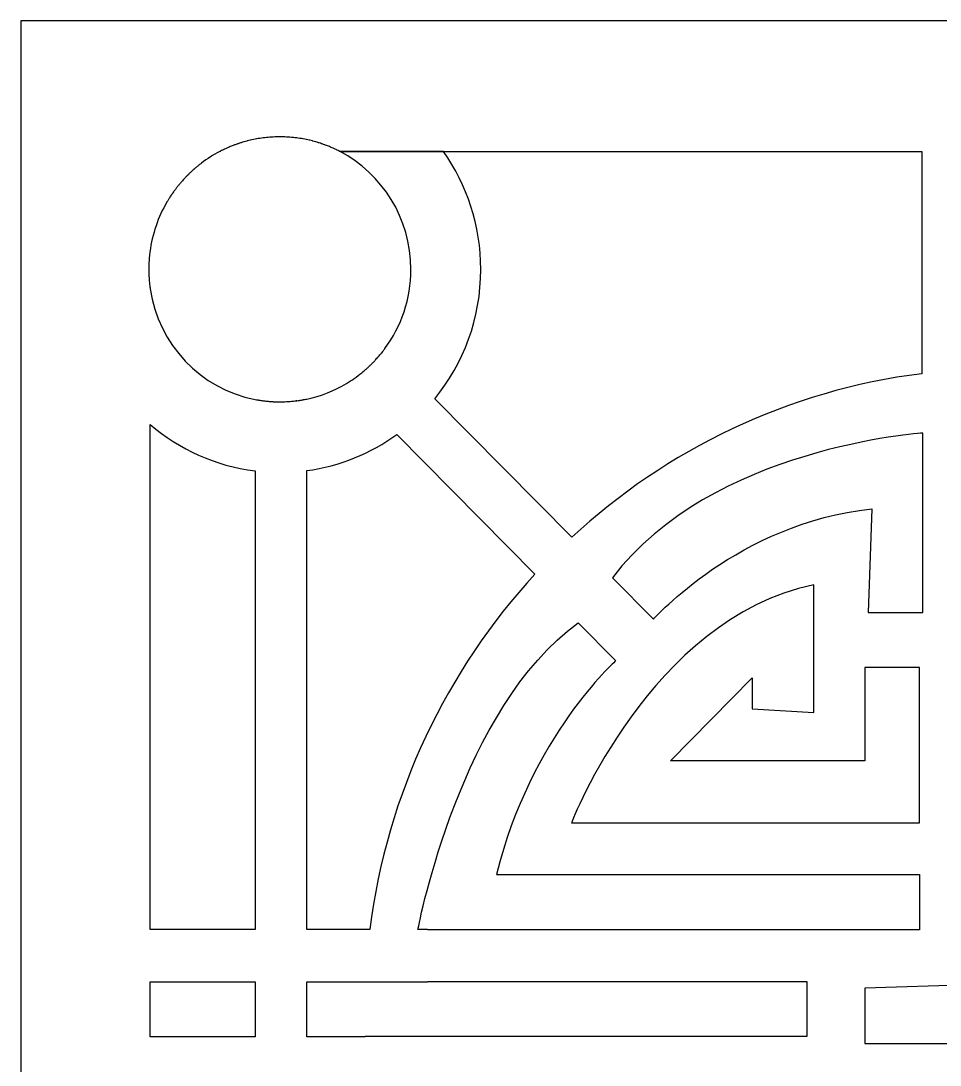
# Model space of a CAD drawing. Header units: centimetres. Extents: x -1.91 to 1.91, y -4.33 to 4.33.
# Drawn here: x -1.914 to -0.894, y 3.172 to 4.331 of the extents above; entities that cross this region are included whole.
import ezdxf

# ---------------------------------------------------------------- set-up
doc = ezdxf.new("R2010")
doc.units = ezdxf.units.CM
doc.header["$MEASUREMENT"] = 0
doc.layers.add('Layer 1', color=7, linetype='Continuous')

msp = doc.modelspace()

# ---------------------------------------------------------------- linework, layer by layer
at = {"layer": 'Layer 1', "color": 242}
for points, knots in [([(-1.91438, 4.33143), (-1.91438, 4.33143), (1.91439, 4.33143), (1.91439, 4.33143), (1.91439, 4.33143), (1.91439, 4.33143), (1.91439, -4.33143), (1.91439, -4.33143), (1.91439, -4.33143), (1.91439, -4.33143), (-1.91438, -4.33143), (-1.91438, -4.33143), (-1.91438, -4.33143), (-1.91438, -4.33143), (-1.91438, 4.33143), (-1.91438, 4.33143)], [0, 0, 0, 0, 0.2, 0.2, 0.2, 0.2, 0.4, 0.4, 0.4, 0.4, 0.6, 0.6, 0.6, 0.6, 1, 1, 1, 1]), ([(-1.62687, 4.20263), (-1.62564, 4.20263), (-1.62441, 4.20261), (-1.62319, 4.20258), (-1.62319, 4.20258), (-1.62319, 4.20258), (-1.62301, 4.20258), (-1.62301, 4.20258), (-1.62301, 4.20258), (-1.62183, 4.20255), (-1.62065, 4.2025), (-1.61947, 4.20244), (-1.61947, 4.20244), (-1.61947, 4.20244), (-1.61931, 4.20244), (-1.61931, 4.20244), (-1.61931, 4.20244), (-1.6181, 4.20237), (-1.61689, 4.2023), (-1.61569, 4.2022), (-1.61569, 4.2022), (-1.61569, 4.2022), (-1.61567, 4.2022), (-1.61567, 4.2022), (-1.61567, 4.2022), (-1.61567, 4.2022), (-1.61565, 4.2022), (-1.61565, 4.2022), (-1.61565, 4.2022), (-1.61445, 4.20211), (-1.61325, 4.202), (-1.61206, 4.20188), (-1.61206, 4.20188), (-1.61206, 4.20188), (-1.61189, 4.20186), (-1.61189, 4.20186), (-1.61189, 4.20186), (-1.61076, 4.20174), (-1.60964, 4.20161), (-1.60852, 4.20147), (-1.60852, 4.20147), (-1.60852, 4.20147), (-1.6082, 4.20143), (-1.6082, 4.20143), (-1.6082, 4.20143), (-1.60708, 4.20128), (-1.60597, 4.20113), (-1.60485, 4.20096), (-1.60485, 4.20096), (-1.60485, 4.20096), (-1.60455, 4.20091), (-1.60455, 4.20091), (-1.60455, 4.20091), (-1.60345, 4.20074), (-1.60235, 4.20055), (-1.60126, 4.20036), (-1.60126, 4.20036), (-1.60126, 4.20036), (-1.60091, 4.20029), (-1.60091, 4.20029), (-1.60091, 4.20029), (-1.59984, 4.2001), (-1.59877, 4.19989), (-1.59771, 4.19967), (-1.59771, 4.19967), (-1.59771, 4.19967), (-1.59742, 4.19961), (-1.59742, 4.19961), (-1.59742, 4.19961), (-1.59636, 4.19939), (-1.5953, 4.19916), (-1.59425, 4.19892), (-1.59425, 4.19892), (-1.59425, 4.19892), (-1.59374, 4.1988), (-1.59374, 4.1988), (-1.59374, 4.1988), (-1.59274, 4.19856), (-1.59175, 4.19832), (-1.59077, 4.19806), (-1.59077, 4.19806), (-1.59077, 4.19806), (-1.59019, 4.19791), (-1.59019, 4.19791), (-1.59019, 4.19791), (-1.58925, 4.19767), (-1.58832, 4.19741), (-1.58739, 4.19715), (-1.58739, 4.19715), (-1.58739, 4.19715), (-1.58676, 4.19697), (-1.58676, 4.19697), (-1.58676, 4.19697), (-1.58583, 4.1967), (-1.58491, 4.19642), (-1.58399, 4.19613), (-1.58399, 4.19613), (-1.58399, 4.19613), (-1.58319, 4.19588), (-1.58319, 4.19588), (-1.58319, 4.19588), (-1.58231, 4.1956), (-1.58143, 4.19531), (-1.58056, 4.19502), (-1.58056, 4.19502), (-1.58056, 4.19502), (-1.57977, 4.19475), (-1.57977, 4.19475), (-1.57977, 4.19475), (-1.57895, 4.19446), (-1.57814, 4.19417), (-1.57733, 4.19387), (-1.57733, 4.19387), (-1.57699, 4.19375), (-1.57666, 4.19363), (-1.57633, 4.19351), (-1.57633, 4.19351), (-1.57556, 4.19322), (-1.57479, 4.19292), (-1.57402, 4.19262), (-1.57402, 4.19262), (-1.57402, 4.19262), (-1.573, 4.19221), (-1.573, 4.19221), (-1.573, 4.19221), (-1.57222, 4.1919), (-1.57145, 4.19158), (-1.57068, 4.19125), (-1.57068, 4.19125), (-1.57068, 4.19125), (-1.56976, 4.19086), (-1.56976, 4.19086), (-1.56976, 4.19086), (-1.56902, 4.19054), (-1.56829, 4.19022), (-1.56756, 4.18989), (-1.56756, 4.18989), (-1.56716, 4.18971), (-1.56676, 4.18952), (-1.56636, 4.18934), (-1.56636, 4.18934), (-1.56572, 4.18904), (-1.56508, 4.18873), (-1.56444, 4.18843), (-1.56444, 4.18843), (-1.56401, 4.18822), (-1.56358, 4.18801), (-1.56316, 4.1878), (-1.56316, 4.1878), (-1.5625, 4.18748), (-1.56185, 4.18715), (-1.5612, 4.18682), (-1.5612, 4.18682), (-1.56082, 4.18663), (-1.56045, 4.18644), (-1.56008, 4.18624), (-1.56008, 4.18624), (-1.51331, 4.16176), (-1.48134, 4.11239), (-1.48134, 4.05547), (-1.48134, 4.05547), (-1.48134, 4.0225), (-1.49207, 3.99206), (-1.51018, 3.96753), (-1.51018, 3.96753), (-1.51018, 3.96753), (-1.5104, 3.96724), (-1.5104, 3.96724), (-1.5104, 3.96724), (-1.51099, 3.96644), (-1.51159, 3.96565), (-1.5122, 3.96486), (-1.5122, 3.96486), (-1.5122, 3.96486), (-1.51259, 3.96436), (-1.51259, 3.96436), (-1.51259, 3.96436), (-1.51317, 3.96363), (-1.51374, 3.9629), (-1.51433, 3.96218), (-1.51433, 3.96218), (-1.51433, 3.96218), (-1.51481, 3.96159), (-1.51481, 3.96159), (-1.51481, 3.96159), (-1.51539, 3.96088), (-1.51598, 3.96017), (-1.51658, 3.95947), (-1.51658, 3.95947), (-1.51658, 3.95947), (-1.51705, 3.95893), (-1.51705, 3.95893), (-1.51705, 3.95893), (-1.51764, 3.95824), (-1.51823, 3.95756), (-1.51883, 3.95689), (-1.51883, 3.95689), (-1.51883, 3.95689), (-1.51939, 3.95627), (-1.51939, 3.95627), (-1.51939, 3.95627), (-1.51996, 3.95564), (-1.52053, 3.95502), (-1.5211, 3.95441), (-1.5211, 3.95441), (-1.52137, 3.95412), (-1.52164, 3.95384), (-1.5219, 3.95356), (-1.5219, 3.95356), (-1.5224, 3.95304), (-1.5229, 3.95252), (-1.5234, 3.95201), (-1.5234, 3.95201), (-1.52375, 3.95165), (-1.52411, 3.95128), (-1.52447, 3.95092), (-1.52447, 3.95092), (-1.52493, 3.95046), (-1.52539, 3.95001), (-1.52585, 3.94956), (-1.52585, 3.94956), (-1.52623, 3.94919), (-1.52662, 3.94881), (-1.52701, 3.94844), (-1.52701, 3.94844), (-1.52747, 3.94801), (-1.52793, 3.94757), (-1.52839, 3.94714), (-1.52839, 3.94714), (-1.52878, 3.94677), (-1.52918, 3.94641), (-1.52958, 3.94605), (-1.52958, 3.94605), (-1.53006, 3.94561), (-1.53054, 3.94518), (-1.53102, 3.94475), (-1.53102, 3.94475), (-1.53146, 3.94436), (-1.5319, 3.94398), (-1.53235, 3.9436), (-1.53235, 3.9436), (-1.53268, 3.94331), (-1.53301, 3.94302), (-1.53335, 3.94274), (-1.53335, 3.94274), (-1.53395, 3.94223), (-1.53455, 3.94172), (-1.53516, 3.94123), (-1.53516, 3.94123), (-1.53516, 3.94123), (-1.53586, 3.94065), (-1.53586, 3.94065), (-1.53586, 3.94065), (-1.53586, 3.94065), (-1.53589, 3.94062), (-1.53589, 3.94062), (-1.53589, 3.94062), (-1.54128, 3.93626), (-1.54697, 3.93228), (-1.55294, 3.92871), (-1.55294, 3.92871), (-1.56639, 3.92066), (-1.58124, 3.91475), (-1.59702, 3.91142), (-1.59702, 3.91142), (-1.59742, 3.91133), (-1.59781, 3.91125), (-1.5982, 3.91117), (-1.5982, 3.91117), (-1.59898, 3.91102), (-1.59976, 3.91087), (-1.60054, 3.91072), (-1.60054, 3.91072), (-1.60094, 3.91065), (-1.60134, 3.91058), (-1.60174, 3.91051), (-1.60174, 3.91051), (-1.60259, 3.91036), (-1.60344, 3.91021), (-1.60428, 3.91008), (-1.60428, 3.91008), (-1.60428, 3.91008), (-1.60523, 3.90993), (-1.60523, 3.90993), (-1.60523, 3.90993), (-1.60615, 3.9098), (-1.60707, 3.90966), (-1.608, 3.90954), (-1.608, 3.90954), (-1.60826, 3.90951), (-1.60852, 3.90948), (-1.60878, 3.90944), (-1.60878, 3.90944), (-1.60977, 3.90932), (-1.61076, 3.9092), (-1.61175, 3.9091), (-1.61175, 3.9091), (-1.61175, 3.9091), (-1.61229, 3.90904), (-1.61229, 3.90904), (-1.61229, 3.90904), (-1.61335, 3.90894), (-1.61442, 3.90884), (-1.61549, 3.90876), (-1.61549, 3.90876), (-1.61549, 3.90876), (-1.61589, 3.90873), (-1.61589, 3.90873), (-1.61589, 3.90873), (-1.61701, 3.90864), (-1.61814, 3.90857), (-1.61928, 3.90851), (-1.61928, 3.90851), (-1.61928, 3.90851), (-1.6195, 3.9085), (-1.6195, 3.9085), (-1.6195, 3.9085), (-1.62069, 3.90844), (-1.62189, 3.90839), (-1.62309, 3.90836), (-1.62309, 3.90836), (-1.62309, 3.90836), (-1.62314, 3.90836), (-1.62314, 3.90836), (-1.62314, 3.90836), (-1.62438, 3.90833), (-1.62562, 3.90831), (-1.62687, 3.90831), (-1.62687, 3.90831), (-1.62809, 3.90831), (-1.62931, 3.90833), (-1.63052, 3.90836), (-1.63052, 3.90836), (-1.63052, 3.90836), (-1.63076, 3.90837), (-1.63076, 3.90837), (-1.63076, 3.90837), (-1.63188, 3.9084), (-1.633, 3.90844), (-1.63412, 3.90849), (-1.63412, 3.90849), (-1.63412, 3.90849), (-1.63463, 3.90852), (-1.63463, 3.90852), (-1.63463, 3.90852), (-1.63564, 3.90857), (-1.63665, 3.90864), (-1.63765, 3.90871), (-1.63765, 3.90871), (-1.63765, 3.90871), (-1.63857, 3.90879), (-1.63857, 3.90879), (-1.63857, 3.90879), (-1.63942, 3.90886), (-1.64028, 3.90893), (-1.64113, 3.90902), (-1.64113, 3.90902), (-1.6416, 3.90906), (-1.64207, 3.90911), (-1.64253, 3.90916), (-1.64253, 3.90916), (-1.64318, 3.90923), (-1.64382, 3.90931), (-1.64447, 3.90939), (-1.64447, 3.90939), (-1.64516, 3.90947), (-1.64586, 3.90956), (-1.64655, 3.90966), (-1.64655, 3.90966), (-1.64697, 3.90972), (-1.64739, 3.90977), (-1.64781, 3.90984), (-1.64781, 3.90984), (-1.64876, 3.90998), (-1.64972, 3.91013), (-1.65067, 3.91028), (-1.65067, 3.91028), (-1.65067, 3.91028), (-1.65109, 3.91035), (-1.65109, 3.91035), (-1.65109, 3.91035), (-1.65109, 3.91035), (-1.65112, 3.91036), (-1.65112, 3.91036), (-1.65112, 3.91036), (-1.65224, 3.91055), (-1.65335, 3.91075), (-1.65446, 3.91097), (-1.65446, 3.91097), (-1.71469, 3.92266), (-1.76173, 3.97192), (-1.7708, 4.03368), (-1.7708, 4.03368), (-1.7708, 4.03368), (-1.77081, 4.03369), (-1.77081, 4.03369), (-1.77081, 4.03369), (-1.77093, 4.03453), (-1.77105, 4.03538), (-1.77116, 4.03622), (-1.77116, 4.03622), (-1.77116, 4.03622), (-1.77128, 4.03721), (-1.77128, 4.03721), (-1.77128, 4.03721), (-1.7714, 4.03817), (-1.77151, 4.03913), (-1.77161, 4.04009), (-1.77161, 4.04009), (-1.77161, 4.04009), (-1.77167, 4.04072), (-1.77167, 4.04072), (-1.77167, 4.04072), (-1.77177, 4.04176), (-1.77187, 4.04282), (-1.77195, 4.04387), (-1.77195, 4.04387), (-1.77195, 4.04387), (-1.77199, 4.04444), (-1.77199, 4.04444), (-1.77199, 4.04444), (-1.77207, 4.04555), (-1.77214, 4.04666), (-1.7722, 4.04777), (-1.7722, 4.04777), (-1.7722, 4.04777), (-1.77221, 4.04803), (-1.77221, 4.04803), (-1.77221, 4.04803), (-1.77227, 4.04923), (-1.77232, 4.05044), (-1.77235, 4.05165), (-1.77235, 4.05165), (-1.77235, 4.05165), (-1.77235, 4.05167), (-1.77235, 4.05167), (-1.77235, 4.05167), (-1.77235, 4.05167), (-1.77235, 4.05167), (-1.77235, 4.05167), (-1.77235, 4.05167), (-1.77235, 4.05167), (-1.77235, 4.0517), (-1.77235, 4.0517), (-1.77235, 4.0517), (-1.77238, 4.05295), (-1.7724, 4.05421), (-1.7724, 4.05547), (-1.7724, 4.05547), (-1.7724, 4.05673), (-1.77238, 4.05799), (-1.77235, 4.05925), (-1.77235, 4.05925), (-1.77235, 4.05925), (-1.77235, 4.05927), (-1.77235, 4.05927), (-1.77235, 4.05927), (-1.77235, 4.05927), (-1.77235, 4.05928), (-1.77235, 4.05928), (-1.77235, 4.05928), (-1.77235, 4.05928), (-1.77235, 4.05929), (-1.77235, 4.05929), (-1.77235, 4.05929), (-1.77232, 4.06052), (-1.77227, 4.06174), (-1.77221, 4.06296), (-1.77221, 4.06296), (-1.77221, 4.06296), (-1.7722, 4.06313), (-1.7722, 4.06313), (-1.7722, 4.06313), (-1.77214, 4.06427), (-1.77207, 4.06541), (-1.77199, 4.06655), (-1.77199, 4.06655), (-1.77199, 4.06655), (-1.77195, 4.06702), (-1.77195, 4.06702), (-1.77195, 4.06702), (-1.77187, 4.06811), (-1.77177, 4.0692), (-1.77166, 4.07029), (-1.77166, 4.07029), (-1.77166, 4.07029), (-1.77161, 4.07078), (-1.77161, 4.07078), (-1.77161, 4.07078), (-1.77151, 4.07178), (-1.7714, 4.07278), (-1.77128, 4.07377), (-1.77128, 4.07377), (-1.77128, 4.07377), (-1.77116, 4.0747), (-1.77116, 4.0747), (-1.77116, 4.0747), (-1.76856, 4.09478), (-1.76197, 4.11358), (-1.7522, 4.13027), (-1.7522, 4.13027), (-1.75168, 4.13116), (-1.75115, 4.13204), (-1.75062, 4.13292), (-1.75062, 4.13292), (-1.75062, 4.13292), (-1.7502, 4.1336), (-1.7502, 4.1336), (-1.7502, 4.1336), (-1.74977, 4.13428), (-1.74935, 4.13496), (-1.74891, 4.13564), (-1.74891, 4.13564), (-1.74866, 4.13602), (-1.74841, 4.1364), (-1.74816, 4.13679), (-1.74816, 4.13679), (-1.74777, 4.13738), (-1.74738, 4.13796), (-1.74699, 4.13855), (-1.74699, 4.13855), (-1.74672, 4.13894), (-1.74646, 4.13933), (-1.74619, 4.13972), (-1.74619, 4.13972), (-1.74577, 4.14032), (-1.74535, 4.14091), (-1.74493, 4.14151), (-1.74493, 4.14151), (-1.74467, 4.14188), (-1.7444, 4.14224), (-1.74413, 4.14261), (-1.74413, 4.14261), (-1.74373, 4.14317), (-1.74332, 4.14372), (-1.74291, 4.14427), (-1.74291, 4.14427), (-1.74258, 4.14471), (-1.74224, 4.14515), (-1.74191, 4.14559), (-1.74191, 4.14559), (-1.74156, 4.14604), (-1.74122, 4.14648), (-1.74087, 4.14693), (-1.74087, 4.14693), (-1.74046, 4.14745), (-1.74004, 4.14797), (-1.73962, 4.14849), (-1.73962, 4.14849), (-1.73934, 4.14884), (-1.73906, 4.14919), (-1.73877, 4.14954), (-1.73877, 4.14954), (-1.7383, 4.15011), (-1.73782, 4.15068), (-1.73734, 4.15125), (-1.73734, 4.15125), (-1.73706, 4.15158), (-1.73678, 4.15191), (-1.7365, 4.15223), (-1.7365, 4.15223), (-1.736, 4.15281), (-1.7355, 4.15338), (-1.735, 4.15394), (-1.735, 4.15394), (-1.735, 4.15394), (-1.73423, 4.1548), (-1.73423, 4.1548), (-1.73423, 4.1548), (-1.73366, 4.15543), (-1.73308, 4.15606), (-1.7325, 4.15668), (-1.7325, 4.15668), (-1.7325, 4.15668), (-1.73197, 4.15724), (-1.73197, 4.15724), (-1.73197, 4.15724), (-1.7313, 4.15795), (-1.73062, 4.15865), (-1.72994, 4.15934), (-1.72994, 4.15934), (-1.72994, 4.15934), (-1.72964, 4.15964), (-1.72964, 4.15964), (-1.72964, 4.15964), (-1.72892, 4.16038), (-1.72818, 4.16111), (-1.72744, 4.16182), (-1.72744, 4.16182), (-1.72744, 4.16182), (-1.72712, 4.16213), (-1.72712, 4.16213), (-1.72712, 4.16213), (-1.72638, 4.16284), (-1.72564, 4.16354), (-1.72489, 4.16423), (-1.72489, 4.16423), (-1.72489, 4.16423), (-1.72455, 4.16455), (-1.72455, 4.16455), (-1.72455, 4.16455), (-1.72378, 4.16525), (-1.72301, 4.16594), (-1.72222, 4.16663), (-1.72222, 4.16663), (-1.72222, 4.16663), (-1.72196, 4.16686), (-1.72196, 4.16686), (-1.72196, 4.16686), (-1.72114, 4.16758), (-1.72031, 4.16829), (-1.71948, 4.16898), (-1.71948, 4.16898), (-1.71948, 4.16898), (-1.71938, 4.16907), (-1.71938, 4.16907), (-1.71938, 4.16907), (-1.71852, 4.16978), (-1.71766, 4.17048), (-1.71679, 4.17118), (-1.71679, 4.17118), (-1.71679, 4.17118), (-1.71663, 4.1713), (-1.71663, 4.1713), (-1.71663, 4.1713), (-1.71577, 4.17198), (-1.71491, 4.17265), (-1.71404, 4.17331), (-1.71404, 4.17331), (-1.71404, 4.17331), (-1.71386, 4.17345), (-1.71386, 4.17345), (-1.71386, 4.17345), (-1.70751, 4.17824), (-1.70075, 4.18253), (-1.69366, 4.18624), (-1.69366, 4.18624), (-1.69332, 4.18642), (-1.69297, 4.1866), (-1.69262, 4.18678), (-1.69262, 4.18678), (-1.69189, 4.18715), (-1.69116, 4.18752), (-1.69043, 4.18788), (-1.69043, 4.18788), (-1.69043, 4.18788), (-1.68949, 4.18834), (-1.68949, 4.18834), (-1.68949, 4.18834), (-1.68871, 4.18871), (-1.68793, 4.18908), (-1.68714, 4.18945), (-1.68714, 4.18945), (-1.68714, 4.18945), (-1.68631, 4.18983), (-1.68631, 4.18983), (-1.68631, 4.18983), (-1.68547, 4.1902), (-1.68463, 4.19058), (-1.68379, 4.19094), (-1.68379, 4.19094), (-1.68379, 4.19094), (-1.68326, 4.19117), (-1.68326, 4.19117), (-1.68326, 4.19117), (-1.68236, 4.19155), (-1.68146, 4.19192), (-1.68056, 4.19229), (-1.68056, 4.19229), (-1.68056, 4.19229), (-1.6799, 4.19255), (-1.6799, 4.19255), (-1.6799, 4.19255), (-1.679, 4.1929), (-1.67809, 4.19325), (-1.67718, 4.19359), (-1.67718, 4.19359), (-1.67718, 4.19359), (-1.67653, 4.19383), (-1.67653, 4.19383), (-1.67653, 4.19383), (-1.67565, 4.19415), (-1.67477, 4.19447), (-1.67388, 4.19478), (-1.67388, 4.19478), (-1.67388, 4.19478), (-1.67326, 4.19499), (-1.67326, 4.19499), (-1.67326, 4.19499), (-1.67232, 4.19531), (-1.67137, 4.19562), (-1.67042, 4.19592), (-1.67042, 4.19592), (-1.67042, 4.19592), (-1.66987, 4.19609), (-1.66987, 4.19609), (-1.66987, 4.19609), (-1.66889, 4.1964), (-1.6679, 4.1967), (-1.6669, 4.19699), (-1.6669, 4.19699), (-1.6669, 4.19699), (-1.66643, 4.19712), (-1.66643, 4.19712), (-1.66643, 4.19712), (-1.66545, 4.1974), (-1.66446, 4.19767), (-1.66347, 4.19793), (-1.66347, 4.19793), (-1.66347, 4.19793), (-1.66304, 4.19805), (-1.66304, 4.19805), (-1.66304, 4.19805), (-1.662, 4.19831), (-1.66096, 4.19857), (-1.65991, 4.19882), (-1.65991, 4.19882), (-1.65991, 4.19882), (-1.65957, 4.1989), (-1.65957, 4.1989), (-1.65957, 4.1989), (-1.65847, 4.19915), (-1.65736, 4.1994), (-1.65624, 4.19963), (-1.65624, 4.19963), (-1.65624, 4.19963), (-1.65613, 4.19965), (-1.65613, 4.19965), (-1.65613, 4.19965), (-1.65501, 4.19988), (-1.65389, 4.2001), (-1.65276, 4.20031), (-1.65276, 4.20031), (-1.65276, 4.20031), (-1.65253, 4.20035), (-1.65253, 4.20035), (-1.65253, 4.20035), (-1.65139, 4.20055), (-1.65026, 4.20074), (-1.64912, 4.20092), (-1.64912, 4.20092), (-1.64912, 4.20092), (-1.64895, 4.20095), (-1.64895, 4.20095), (-1.64895, 4.20095), (-1.6478, 4.20112), (-1.64665, 4.20129), (-1.6455, 4.20143), (-1.6455, 4.20143), (-1.6455, 4.20143), (-1.64526, 4.20146), (-1.64526, 4.20146), (-1.64526, 4.20146), (-1.64412, 4.20161), (-1.64298, 4.20174), (-1.64183, 4.20186), (-1.64183, 4.20186), (-1.64183, 4.20186), (-1.64168, 4.20188), (-1.64168, 4.20188), (-1.64168, 4.20188), (-1.64049, 4.202), (-1.63929, 4.20211), (-1.63808, 4.2022), (-1.63808, 4.2022), (-1.63808, 4.2022), (-1.63806, 4.2022), (-1.63806, 4.2022), (-1.63806, 4.2022), (-1.63806, 4.2022), (-1.63805, 4.2022), (-1.63805, 4.2022), (-1.63805, 4.2022), (-1.63684, 4.2023), (-1.63563, 4.20237), (-1.63442, 4.20244), (-1.63442, 4.20244), (-1.63442, 4.20244), (-1.63427, 4.20244), (-1.63427, 4.20244), (-1.63427, 4.20244), (-1.63309, 4.2025), (-1.63191, 4.20255), (-1.63072, 4.20258), (-1.63072, 4.20258), (-1.63072, 4.20258), (-1.63055, 4.20258), (-1.63055, 4.20258), (-1.63055, 4.20258), (-1.62932, 4.20261), (-1.6281, 4.20263), (-1.62687, 4.20263)], [0, 0, 0, 0, 0.0050251, 0.0050251, 0.0050251, 0.0050251, 0.0100503, 0.0100503, 0.0100503, 0.0100503, 0.0150754, 0.0150754, 0.0150754, 0.0150754, 0.0201005, 0.0201005, 0.0201005, 0.0201005, 0.0251256, 0.0251256, 0.0251256, 0.0251256, 0.0301508, 0.0301508, 0.0301508, 0.0301508, 0.0351759, 0.0351759, 0.0351759, 0.0351759, 0.040201, 0.040201, 0.040201, 0.040201, 0.0452261, 0.0452261, 0.0452261, 0.0452261, 0.0502513, 0.0502513, 0.0502513, 0.0502513, 0.0552764, 0.0552764, 0.0552764, 0.0552764, 0.0603015, 0.0603015, 0.0603015, 0.0603015, 0.0653266, 0.0653266, 0.0653266, 0.0653266, 0.0703518, 0.0703518, 0.0703518, 0.0703518, 0.0753769, 0.0753769, 0.0753769, 0.0753769, 0.080402, 0.080402, 0.080402, 0.080402, 0.0854271, 0.0854271, 0.0854271, 0.0854271, 0.0904523, 0.0904523, 0.0904523, 0.0904523, 0.0954774, 0.0954774, 0.0954774, 0.0954774, 0.1005025, 0.1005025, 0.1005025, 0.1005025, 0.1055276, 0.1055276, 0.1055276, 0.1055276, 0.1105528, 0.1105528, 0.1105528, 0.1105528, 0.1155779, 0.1155779, 0.1155779, 0.1155779, 0.120603, 0.120603, 0.120603, 0.120603, 0.1256281, 0.1256281, 0.1256281, 0.1256281, 0.1306533, 0.1306533, 0.1306533, 0.1306533, 0.1356784, 0.1356784, 0.1356784, 0.1356784, 0.1407035, 0.1407035, 0.1407035, 0.1407035, 0.1457286, 0.1457286, 0.1457286, 0.1457286, 0.1507538, 0.1507538, 0.1507538, 0.1507538, 0.1557789, 0.1557789, 0.1557789, 0.1557789, 0.160804, 0.160804, 0.160804, 0.160804, 0.1658291, 0.1658291, 0.1658291, 0.1658291, 0.1708543, 0.1708543, 0.1708543, 0.1708543, 0.1758794, 0.1758794, 0.1758794, 0.1758794, 0.1809045, 0.1809045, 0.1809045, 0.1809045, 0.1859296, 0.1859296, 0.1859296, 0.1859296, 0.1909548, 0.1909548, 0.1909548, 0.1909548, 0.1959799, 0.1959799, 0.1959799, 0.1959799, 0.201005, 0.201005, 0.201005, 0.201005, 0.2060302, 0.2060302, 0.2060302, 0.2060302, 0.2110553, 0.2110553, 0.2110553, 0.2110553, 0.2160804, 0.2160804, 0.2160804, 0.2160804, 0.2211055, 0.2211055, 0.2211055, 0.2211055, 0.2261307, 0.2261307, 0.2261307, 0.2261307, 0.2311558, 0.2311558, 0.2311558, 0.2311558, 0.2361809, 0.2361809, 0.2361809, 0.2361809, 0.241206, 0.241206, 0.241206, 0.241206, 0.2462312, 0.2462312, 0.2462312, 0.2462312, 0.2512563, 0.2512563, 0.2512563, 0.2512563, 0.2562814, 0.2562814, 0.2562814, 0.2562814, 0.2613065, 0.2613065, 0.2613065, 0.2613065, 0.2663317, 0.2663317, 0.2663317, 0.2663317, 0.2713568, 0.2713568, 0.2713568, 0.2713568, 0.2763819, 0.2763819, 0.2763819, 0.2763819, 0.281407, 0.281407, 0.281407, 0.281407, 0.2864322, 0.2864322, 0.2864322, 0.2864322, 0.2914573, 0.2914573, 0.2914573, 0.2914573, 0.2964824, 0.2964824, 0.2964824, 0.2964824, 0.3015075, 0.3015075, 0.3015075, 0.3015075, 0.3065327, 0.3065327, 0.3065327, 0.3065327, 0.3115578, 0.3115578, 0.3115578, 0.3115578, 0.3165829, 0.3165829, 0.3165829, 0.3165829, 0.321608, 0.321608, 0.321608, 0.321608, 0.3266332, 0.3266332, 0.3266332, 0.3266332, 0.3316583, 0.3316583, 0.3316583, 0.3316583, 0.3366834, 0.3366834, 0.3366834, 0.3366834, 0.3417085, 0.3417085, 0.3417085, 0.3417085, 0.3467337, 0.3467337, 0.3467337, 0.3467337, 0.3517588, 0.3517588, 0.3517588, 0.3517588, 0.3567839, 0.3567839, 0.3567839, 0.3567839, 0.361809, 0.361809, 0.361809, 0.361809, 0.3668342, 0.3668342, 0.3668342, 0.3668342, 0.3718593, 0.3718593, 0.3718593, 0.3718593, 0.3768844, 0.3768844, 0.3768844, 0.3768844, 0.3819095, 0.3819095, 0.3819095, 0.3819095, 0.3869347, 0.3869347, 0.3869347, 0.3869347, 0.3919598, 0.3919598, 0.3919598, 0.3919598, 0.3969849, 0.3969849, 0.3969849, 0.3969849, 0.4020101, 0.4020101, 0.4020101, 0.4020101, 0.4070352, 0.4070352, 0.4070352, 0.4070352, 0.4120603, 0.4120603, 0.4120603, 0.4120603, 0.4170854, 0.4170854, 0.4170854, 0.4170854, 0.4221106, 0.4221106, 0.4221106, 0.4221106, 0.4271357, 0.4271357, 0.4271357, 0.4271357, 0.4321608, 0.4321608, 0.4321608, 0.4321608, 0.4371859, 0.4371859, 0.4371859, 0.4371859, 0.4422111, 0.4422111, 0.4422111, 0.4422111, 0.4472362, 0.4472362, 0.4472362, 0.4472362, 0.4522613, 0.4522613, 0.4522613, 0.4522613, 0.4572864, 0.4572864, 0.4572864, 0.4572864, 0.4623116, 0.4623116, 0.4623116, 0.4623116, 0.4673367, 0.4673367, 0.4673367, 0.4673367, 0.4723618, 0.4723618, 0.4723618, 0.4723618, 0.4773869, 0.4773869, 0.4773869, 0.4773869, 0.4824121, 0.4824121, 0.4824121, 0.4824121, 0.4874372, 0.4874372, 0.4874372, 0.4874372, 0.4924623, 0.4924623, 0.4924623, 0.4924623, 0.4974874, 0.4974874, 0.4974874, 0.4974874, 0.5025126, 0.5025126, 0.5025126, 0.5025126, 0.5075377, 0.5075377, 0.5075377, 0.5075377, 0.5125628, 0.5125628, 0.5125628, 0.5125628, 0.5175879, 0.5175879, 0.5175879, 0.5175879, 0.5226131, 0.5226131, 0.5226131, 0.5226131, 0.5276382, 0.5276382, 0.5276382, 0.5276382, 0.5326633, 0.5326633, 0.5326633, 0.5326633, 0.5376884, 0.5376884, 0.5376884, 0.5376884, 0.5427136, 0.5427136, 0.5427136, 0.5427136, 0.5477387, 0.5477387, 0.5477387, 0.5477387, 0.5527638, 0.5527638, 0.5527638, 0.5527638, 0.5577889, 0.5577889, 0.5577889, 0.5577889, 0.5628141, 0.5628141, 0.5628141, 0.5628141, 0.5678392, 0.5678392, 0.5678392, 0.5678392, 0.5728643, 0.5728643, 0.5728643, 0.5728643, 0.5778894, 0.5778894, 0.5778894, 0.5778894, 0.5829146, 0.5829146, 0.5829146, 0.5829146, 0.5879397, 0.5879397, 0.5879397, 0.5879397, 0.5929648, 0.5929648, 0.5929648, 0.5929648, 0.5979899, 0.5979899, 0.5979899, 0.5979899, 0.6030151, 0.6030151, 0.6030151, 0.6030151, 0.6080402, 0.6080402, 0.6080402, 0.6080402, 0.6130653, 0.6130653, 0.6130653, 0.6130653, 0.6180905, 0.6180905, 0.6180905, 0.6180905, 0.6231156, 0.6231156, 0.6231156, 0.6231156, 0.6281407, 0.6281407, 0.6281407, 0.6281407, 0.6331658, 0.6331658, 0.6331658, 0.6331658, 0.638191, 0.638191, 0.638191, 0.638191, 0.6432161, 0.6432161, 0.6432161, 0.6432161, 0.6482412, 0.6482412, 0.6482412, 0.6482412, 0.6532663, 0.6532663, 0.6532663, 0.6532663, 0.6582915, 0.6582915, 0.6582915, 0.6582915, 0.6633166, 0.6633166, 0.6633166, 0.6633166, 0.6683417, 0.6683417, 0.6683417, 0.6683417, 0.6733668, 0.6733668, 0.6733668, 0.6733668, 0.678392, 0.678392, 0.678392, 0.678392, 0.6834171, 0.6834171, 0.6834171, 0.6834171, 0.6884422, 0.6884422, 0.6884422, 0.6884422, 0.6934673, 0.6934673, 0.6934673, 0.6934673, 0.6984925, 0.6984925, 0.6984925, 0.6984925, 0.7035176, 0.7035176, 0.7035176, 0.7035176, 0.7085427, 0.7085427, 0.7085427, 0.7085427, 0.7135678, 0.7135678, 0.7135678, 0.7135678, 0.718593, 0.718593, 0.718593, 0.718593, 0.7236181, 0.7236181, 0.7236181, 0.7236181, 0.7286432, 0.7286432, 0.7286432, 0.7286432, 0.7336683, 0.7336683, 0.7336683, 0.7336683, 0.7386935, 0.7386935, 0.7386935, 0.7386935, 0.7437186, 0.7437186, 0.7437186, 0.7437186, 0.7487437, 0.7487437, 0.7487437, 0.7487437, 0.7537688, 0.7537688, 0.7537688, 0.7537688, 0.758794, 0.758794, 0.758794, 0.758794, 0.7638191, 0.7638191, 0.7638191, 0.7638191, 0.7688442, 0.7688442, 0.7688442, 0.7688442, 0.7738693, 0.7738693, 0.7738693, 0.7738693, 0.7788945, 0.7788945, 0.7788945, 0.7788945, 0.7839196, 0.7839196, 0.7839196, 0.7839196, 0.7889447, 0.7889447, 0.7889447, 0.7889447, 0.7939698, 0.7939698, 0.7939698, 0.7939698, 0.798995, 0.798995, 0.798995, 0.798995, 0.8040201, 0.8040201, 0.8040201, 0.8040201, 0.8090452, 0.8090452, 0.8090452, 0.8090452, 0.8140704, 0.8140704, 0.8140704, 0.8140704, 0.8190955, 0.8190955, 0.8190955, 0.8190955, 0.8241206, 0.8241206, 0.8241206, 0.8241206, 0.8291457, 0.8291457, 0.8291457, 0.8291457, 0.8341709, 0.8341709, 0.8341709, 0.8341709, 0.839196, 0.839196, 0.839196, 0.839196, 0.8442211, 0.8442211, 0.8442211, 0.8442211, 0.8492462, 0.8492462, 0.8492462, 0.8492462, 0.8542714, 0.8542714, 0.8542714, 0.8542714, 0.8592965, 0.8592965, 0.8592965, 0.8592965, 0.8643216, 0.8643216, 0.8643216, 0.8643216, 0.8693467, 0.8693467, 0.8693467, 0.8693467, 0.8743719, 0.8743719, 0.8743719, 0.8743719, 0.879397, 0.879397, 0.879397, 0.879397, 0.8844221, 0.8844221, 0.8844221, 0.8844221, 0.8894472, 0.8894472, 0.8894472, 0.8894472, 0.8944724, 0.8944724, 0.8944724, 0.8944724, 0.8994975, 0.8994975, 0.8994975, 0.8994975, 0.9045226, 0.9045226, 0.9045226, 0.9045226, 0.9095477, 0.9095477, 0.9095477, 0.9095477, 0.9145729, 0.9145729, 0.9145729, 0.9145729, 0.919598, 0.919598, 0.919598, 0.919598, 0.9246231, 0.9246231, 0.9246231, 0.9246231, 0.9296482, 0.9296482, 0.9296482, 0.9296482, 0.9346734, 0.9346734, 0.9346734, 0.9346734, 0.9396985, 0.9396985, 0.9396985, 0.9396985, 0.9447236, 0.9447236, 0.9447236, 0.9447236, 0.9497487, 0.9497487, 0.9497487, 0.9497487, 0.9547739, 0.9547739, 0.9547739, 0.9547739, 0.959799, 0.959799, 0.959799, 0.959799, 0.9648241, 0.9648241, 0.9648241, 0.9648241, 0.9698492, 0.9698492, 0.9698492, 0.9698492, 0.9748744, 0.9748744, 0.9748744, 0.9748744, 0.9798995, 0.9798995, 0.9798995, 0.9798995, 0.9849246, 0.9849246, 0.9849246, 0.9849246, 0.9899497, 0.9899497, 0.9899497, 0.9899497, 1, 1, 1, 1]), ([(-1.44507, 4.18624), (-1.44507, 4.18624), (-1.56007, 4.18624), (-1.56007, 4.18624), (-1.56007, 4.18624), (-1.56007, 4.18624), (-1.56008, 4.18624), (-1.56008, 4.18624), (-1.56008, 4.18624), (-1.56008, 4.18624), (-1.44507, 4.18624), (-1.44507, 4.18624)], [0, 0, 0, 0, 0.25, 0.25, 0.25, 0.25, 0.5, 0.5, 0.5, 0.5, 1, 1, 1, 1]), ([(-1.44507, 4.18624), (-1.41907, 4.14935), (-1.40378, 4.10421), (-1.40378, 4.05547), (-1.40378, 4.05547), (-1.40378, 4.00083), (-1.423, 3.95073), (-1.45497, 3.91169), (-1.45497, 3.91169), (-1.45497, 3.91169), (-1.30284, 3.75786), (-1.30284, 3.75786), (-1.30284, 3.75786), (-1.19755, 3.85524), (-1.06303, 3.92083), (-0.91411, 3.93959), (-0.91411, 3.93959), (-0.91411, 3.93959), (-0.91411, 4.18624), (-0.91411, 4.18624), (-0.91411, 4.18624), (-0.91411, 4.18624), (-1.44507, 4.18624), (-1.44507, 4.18624)], [0, 0, 0, 0, 0.1428571, 0.1428571, 0.1428571, 0.1428571, 0.2857143, 0.2857143, 0.2857143, 0.2857143, 0.4285714, 0.4285714, 0.4285714, 0.4285714, 0.5714286, 0.5714286, 0.5714286, 0.5714286, 0.7142857, 0.7142857, 0.7142857, 0.7142857, 1, 1, 1, 1]), ([(-1.608, 3.90954), (-1.608, 3.90954), (-1.60878, 3.90944), (-1.60878, 3.90944), (-1.60878, 3.90944), (-1.60878, 3.90944), (-1.608, 3.90954), (-1.608, 3.90954)], [0, 0, 0, 0, 0.3333333, 0.3333333, 0.3333333, 0.3333333, 1, 1, 1, 1]), ([(-1.65446, 3.8316), (-1.6985, 3.8371), (-1.73857, 3.85559), (-1.7708, 3.88315), (-1.7708, 3.88315), (-1.7708, 3.88315), (-1.7708, 3.3222), (-1.7708, 3.3222), (-1.7708, 3.3222), (-1.7708, 3.3222), (-1.65446, 3.3222), (-1.65446, 3.3222), (-1.65446, 3.3222), (-1.65446, 3.3222), (-1.65446, 3.8316), (-1.65446, 3.8316)], [0, 0, 0, 0, 0.2, 0.2, 0.2, 0.2, 0.4, 0.4, 0.4, 0.4, 0.6, 0.6, 0.6, 0.6, 1, 1, 1, 1]), ([(-1.49699, 3.87206), (-1.52594, 3.85106), (-1.56005, 3.8369), (-1.59702, 3.8319), (-1.59702, 3.8319), (-1.59702, 3.8319), (-1.59702, 3.3222), (-1.59702, 3.3222), (-1.59702, 3.3222), (-1.59702, 3.3222), (-1.52707, 3.3222), (-1.52707, 3.3222), (-1.52707, 3.3222), (-1.50779, 3.47379), (-1.44157, 3.6105), (-1.34362, 3.71697), (-1.34362, 3.71697), (-1.34362, 3.71697), (-1.49699, 3.87206), (-1.49699, 3.87206)], [0, 0, 0, 0, 0.1666667, 0.1666667, 0.1666667, 0.1666667, 0.3333333, 0.3333333, 0.3333333, 0.3333333, 0.5, 0.5, 0.5, 0.5, 0.6666667, 0.6666667, 0.6666667, 0.6666667, 1, 1, 1, 1]), ([(-0.91297, 3.87361), (-0.91297, 3.87361), (-0.91297, 3.67441), (-0.91297, 3.67441), (-0.91297, 3.67441), (-0.91297, 3.67441), (-0.97355, 3.67441), (-0.97355, 3.67441), (-0.97355, 3.67441), (-0.97355, 3.67441), (-0.96977, 3.78932), (-0.96977, 3.78932), (-0.96977, 3.78932), (-1.1175, 3.77402), (-1.21221, 3.66675), (-1.21221, 3.66675), (-1.21221, 3.66675), (-1.21221, 3.66675), (-1.25767, 3.71273), (-1.25767, 3.71273), (-1.25767, 3.71273), (-1.14782, 3.85829), (-0.91297, 3.87361), (-0.91297, 3.87361)], [0, 0, 0, 0, 0.1428571, 0.1428571, 0.1428571, 0.1428571, 0.2857143, 0.2857143, 0.2857143, 0.2857143, 0.4285714, 0.4285714, 0.4285714, 0.4285714, 0.5714286, 0.5714286, 0.5714286, 0.5714286, 0.7142857, 0.7142857, 0.7142857, 0.7142857, 1, 1, 1, 1]), ([(-1.19327, 3.5097), (-1.19327, 3.5097), (-0.97734, 3.5097), (-0.97734, 3.5097), (-0.97734, 3.5097), (-0.97734, 3.5097), (-0.97734, 3.61314), (-0.97734, 3.61314), (-0.97734, 3.61314), (-0.97734, 3.61314), (-0.91674, 3.61314), (-0.91674, 3.61314), (-0.91674, 3.61314), (-0.91674, 3.61314), (-0.91674, 3.44076), (-0.91674, 3.44076), (-0.91674, 3.44076), (-0.91674, 3.44076), (-1.30314, 3.44076), (-1.30314, 3.44076), (-1.30314, 3.44076), (-1.30314, 3.44076), (-1.21601, 3.66675), (-1.03417, 3.70507), (-1.03417, 3.70507), (-1.03417, 3.70507), (-1.03417, 3.56333), (-1.03417, 3.56333), (-1.03417, 3.56333), (-1.03417, 3.56333), (-1.10237, 3.56716), (-1.10237, 3.56716), (-1.10237, 3.56716), (-1.10237, 3.56716), (-1.10237, 3.60164), (-1.10237, 3.60164), (-1.10237, 3.60164), (-1.10237, 3.60164), (-1.19327, 3.5097), (-1.19327, 3.5097)], [0, 0, 0, 0, 0.0909091, 0.0909091, 0.0909091, 0.0909091, 0.1818182, 0.1818182, 0.1818182, 0.1818182, 0.2727273, 0.2727273, 0.2727273, 0.2727273, 0.3636364, 0.3636364, 0.3636364, 0.3636364, 0.4545455, 0.4545455, 0.4545455, 0.4545455, 0.5454545, 0.5454545, 0.5454545, 0.5454545, 0.6363636, 0.6363636, 0.6363636, 0.6363636, 0.7272727, 0.7272727, 0.7272727, 0.7272727, 0.8181818, 0.8181818, 0.8181818, 0.8181818, 1, 1, 1, 1]), ([(-1.47356, 3.3222), (-1.47356, 3.3222), (-1.46289, 3.3222), (-1.46289, 3.3222), (-1.46289, 3.3222), (-1.46289, 3.3222), (-1.46289, 3.322), (-1.46289, 3.322), (-1.46289, 3.322), (-1.46289, 3.322), (-0.91674, 3.322), (-0.91674, 3.322), (-0.91674, 3.322), (-0.91674, 3.322), (-0.91674, 3.38329), (-0.91674, 3.38329), (-0.91674, 3.38329), (-0.91674, 3.38329), (-1.38646, 3.38329), (-1.38646, 3.38329), (-1.38646, 3.38329), (-1.34859, 3.53652), (-1.25388, 3.6208), (-1.25388, 3.6208), (-1.25388, 3.6208), (-1.25388, 3.6208), (-1.29556, 3.66293), (-1.29556, 3.66293), (-1.29556, 3.66293), (-1.42597, 3.56872), (-1.4721, 3.32992), (-1.47356, 3.3222)], [0, 0, 0, 0, 0.1111111, 0.1111111, 0.1111111, 0.1111111, 0.2222222, 0.2222222, 0.2222222, 0.2222222, 0.3333333, 0.3333333, 0.3333333, 0.3333333, 0.4444444, 0.4444444, 0.4444444, 0.4444444, 0.5555556, 0.5555556, 0.5555556, 0.5555556, 0.6666667, 0.6666667, 0.6666667, 0.6666667, 0.7777778, 0.7777778, 0.7777778, 0.7777778, 1, 1, 1, 1]), ([(-0.79174, 3.07302), (-0.79174, 3.07302), (-0.85234, 3.07302), (-0.85234, 3.07302), (-0.85234, 3.07302), (-0.85234, 3.07302), (-0.85234, 3.19561), (-0.85234, 3.19561), (-0.85234, 3.19561), (-0.85234, 3.19561), (-0.97734, 3.19561), (-0.97734, 3.19561), (-0.97734, 3.19561), (-0.97734, 3.19561), (-0.97734, 3.25688), (-0.97734, 3.25688), (-0.97734, 3.25688), (-0.97734, 3.25688), (-0.85992, 3.26072), (-0.85992, 3.26072), (-0.85992, 3.26072), (-0.85992, 3.26072), (-0.85992, 3.37947), (-0.85992, 3.37947), (-0.85992, 3.37947), (-0.85992, 3.37947), (-0.79552, 3.37947), (-0.79552, 3.37947), (-0.79552, 3.37947), (-0.79552, 3.37947), (-0.79552, 3.26456), (-0.79552, 3.26456), (-0.79552, 3.26456), (-0.79552, 3.26456), (-0.67052, 3.26456), (-0.67052, 3.26456), (-0.67052, 3.26456), (-0.67052, 3.26456), (-0.67052, 3.19561), (-0.67052, 3.19561), (-0.67052, 3.19561), (-0.67052, 3.19561), (-0.79174, 3.19561), (-0.79174, 3.19561), (-0.79174, 3.19561), (-0.79174, 3.19561), (-0.79174, 3.07302), (-0.79174, 3.07302)], [0, 0, 0, 0, 0.0769231, 0.0769231, 0.0769231, 0.0769231, 0.1538462, 0.1538462, 0.1538462, 0.1538462, 0.2307692, 0.2307692, 0.2307692, 0.2307692, 0.3076923, 0.3076923, 0.3076923, 0.3076923, 0.3846154, 0.3846154, 0.3846154, 0.3846154, 0.4615385, 0.4615385, 0.4615385, 0.4615385, 0.5384615, 0.5384615, 0.5384615, 0.5384615, 0.6153846, 0.6153846, 0.6153846, 0.6153846, 0.6923077, 0.6923077, 0.6923077, 0.6923077, 0.7692308, 0.7692308, 0.7692308, 0.7692308, 0.8461538, 0.8461538, 0.8461538, 0.8461538, 1, 1, 1, 1]), ([(-1.65446, 3.20314), (-1.65446, 3.20314), (-1.65446, 3.26412), (-1.65446, 3.26412), (-1.65446, 3.26412), (-1.65446, 3.26412), (-1.7708, 3.26412), (-1.7708, 3.26412), (-1.7708, 3.26412), (-1.7708, 3.26412), (-1.7708, 3.20314), (-1.7708, 3.20314), (-1.7708, 3.20314), (-1.7708, 3.20314), (-1.65446, 3.20314), (-1.65446, 3.20314)], [0, 0, 0, 0, 0.2, 0.2, 0.2, 0.2, 0.4, 0.4, 0.4, 0.4, 0.6, 0.6, 0.6, 0.6, 1, 1, 1, 1]), ([(-1.59702, 3.26412), (-1.59702, 3.26412), (-1.59702, 3.20314), (-1.59702, 3.20314), (-1.59702, 3.20314), (-1.59702, 3.20314), (-1.53229, 3.20314), (-1.53229, 3.20314), (-1.53229, 3.20314), (-1.53229, 3.20314), (-1.5323, 3.20326), (-1.5323, 3.20326), (-1.5323, 3.20326), (-1.5323, 3.20326), (-1.04174, 3.20326), (-1.04174, 3.20326), (-1.04174, 3.20326), (-1.04174, 3.20326), (-1.04174, 3.26456), (-1.04174, 3.26456), (-1.04174, 3.26456), (-1.04174, 3.26456), (-1.46289, 3.26456), (-1.46289, 3.26456), (-1.46289, 3.26456), (-1.46289, 3.26456), (-1.46289, 3.26412), (-1.46289, 3.26412), (-1.46289, 3.26412), (-1.46289, 3.26412), (-1.59702, 3.26412), (-1.59702, 3.26412)], [0, 0, 0, 0, 0.1111111, 0.1111111, 0.1111111, 0.1111111, 0.2222222, 0.2222222, 0.2222222, 0.2222222, 0.3333333, 0.3333333, 0.3333333, 0.3333333, 0.4444444, 0.4444444, 0.4444444, 0.4444444, 0.5555556, 0.5555556, 0.5555556, 0.5555556, 0.6666667, 0.6666667, 0.6666667, 0.6666667, 0.7777778, 0.7777778, 0.7777778, 0.7777778, 1, 1, 1, 1])]:
    msp.add_open_spline(points, degree=3, knots=knots, dxfattribs=at)

doc.saveas('drawing.dxf')
